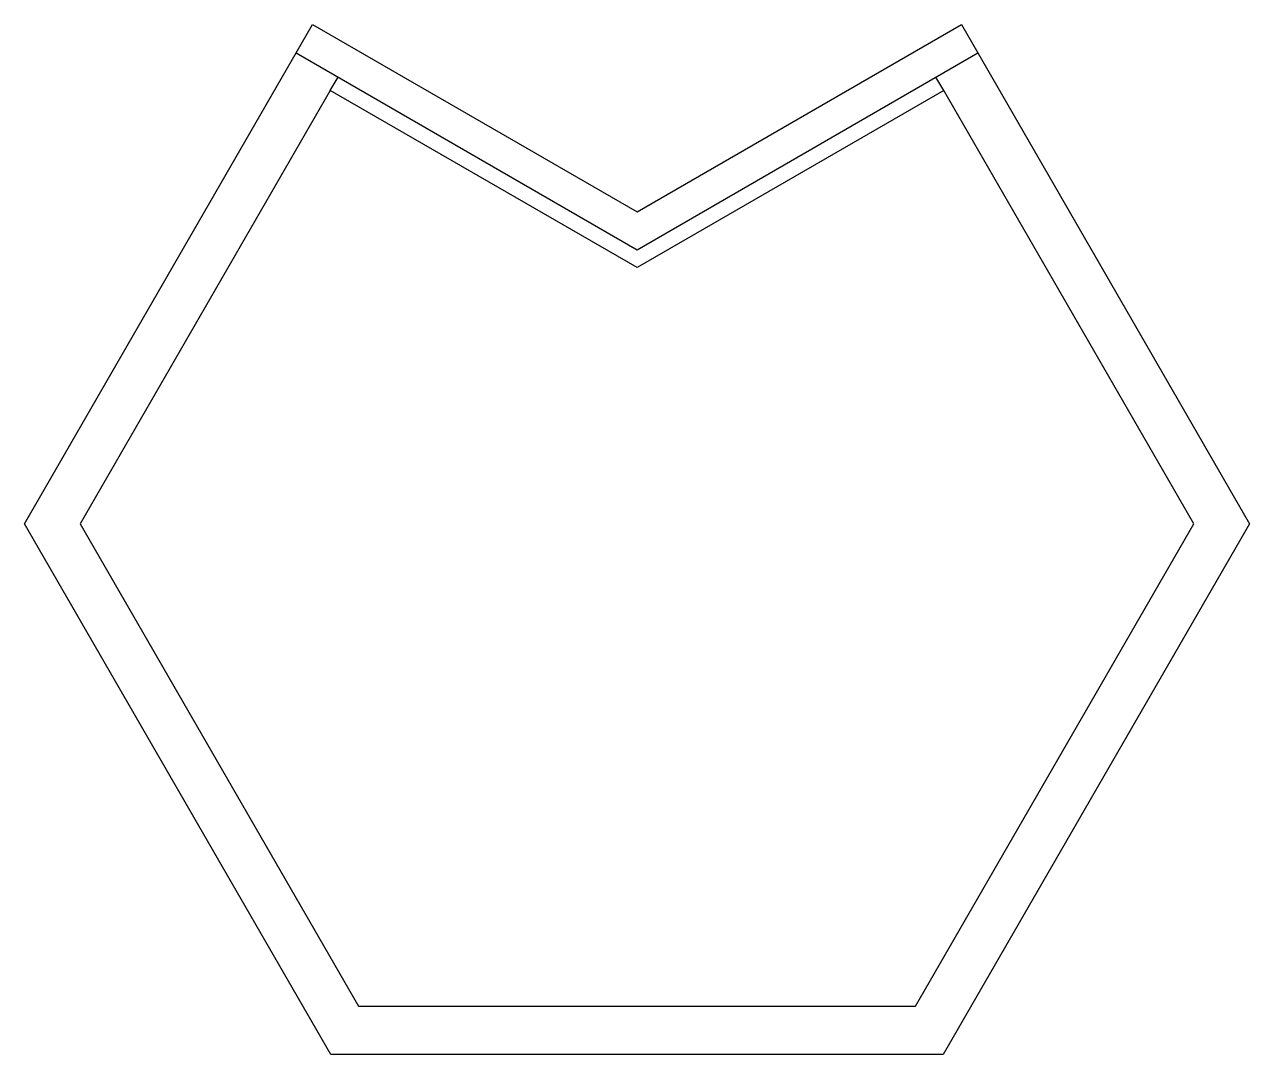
# Model space of a CAD drawing. Header units: millimetres. Extents: x -31.8 to 31.8, y -27.5 to 25.9.
import ezdxf

# ---------------------------------------------------------------- set-up
doc = ezdxf.new("R2010")
doc.units = ezdxf.units.MM

msp = doc.modelspace()

# ---------------------------------------------------------------- linework, layer by layer
for p, q in [((-15.901, 22.459), (-15.501, 23.152)), ((15.901, 22.459), (15.501, 23.152))]:
    msp.add_line(p, q)
for points in [[(16.816, 25.874), (31.754, 0), (15.877, -27.5), (-15.877, -27.5), (-31.754, 0), (-16.816, 25.874), (0, 16.166)], [(0, 13.279), (-15.901, 22.459), (-28.868, 0), (-14.434, -25), (14.434, -25), (28.868, 0), (15.901, 22.459)]]:
    msp.add_lwpolyline(points, close=True)
for points in [[(-17.666, 24.402), (0, 14.203), (17.666, 24.402)], [(-15.901, 22.459), (-28.868, 0), (-14.434, -25), (14.434, -25), (28.868, 0), (15.901, 22.459)]]:
    msp.add_lwpolyline(points)

doc.saveas('drawing.dxf')
